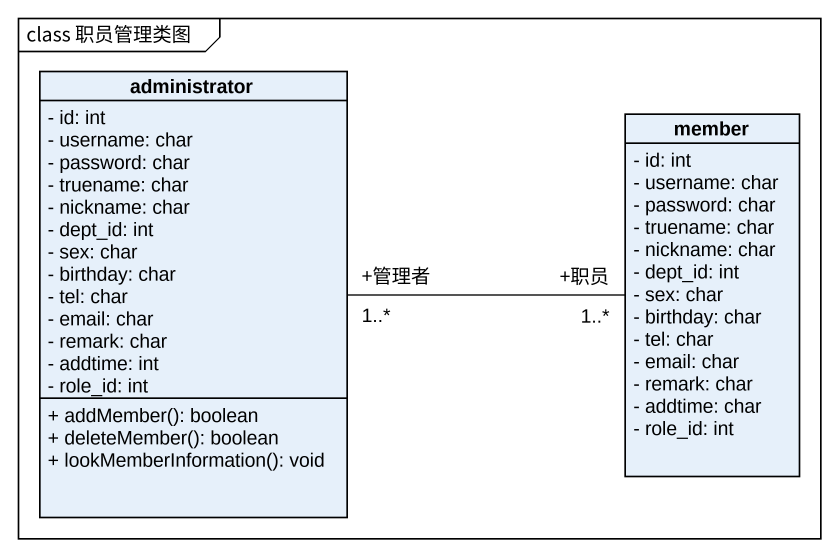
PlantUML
@startuml
mainframe class 职员管理类图
hide circle
hide empty members
skinparam classAttributeIconSize 0
class administrator {
  - id: int
  - username: char
  - password: char
  - truename: char
  - nickname: char
  - dept_id: int
  - sex: char
  - birthday: char
  - tel: char
  - email: char
  - remark: char
  - addtime: int
  - role_id: int
  + addMember(): boolean
  + deleteMember(): boolean
  + lookMemberInformation(): void
}
class member {
  - id: int
  - username: char
  - password: char
  - truename: char
  - nickname: char
  - dept_id: int
  - sex: char
  - birthday: char
  - tel: char
  - email: char
  - remark: char
  - addtime: char
  - role_id: int
}
administrator "+管理者\n1..*" -right- "+职员\n1..*" member
@enduml
